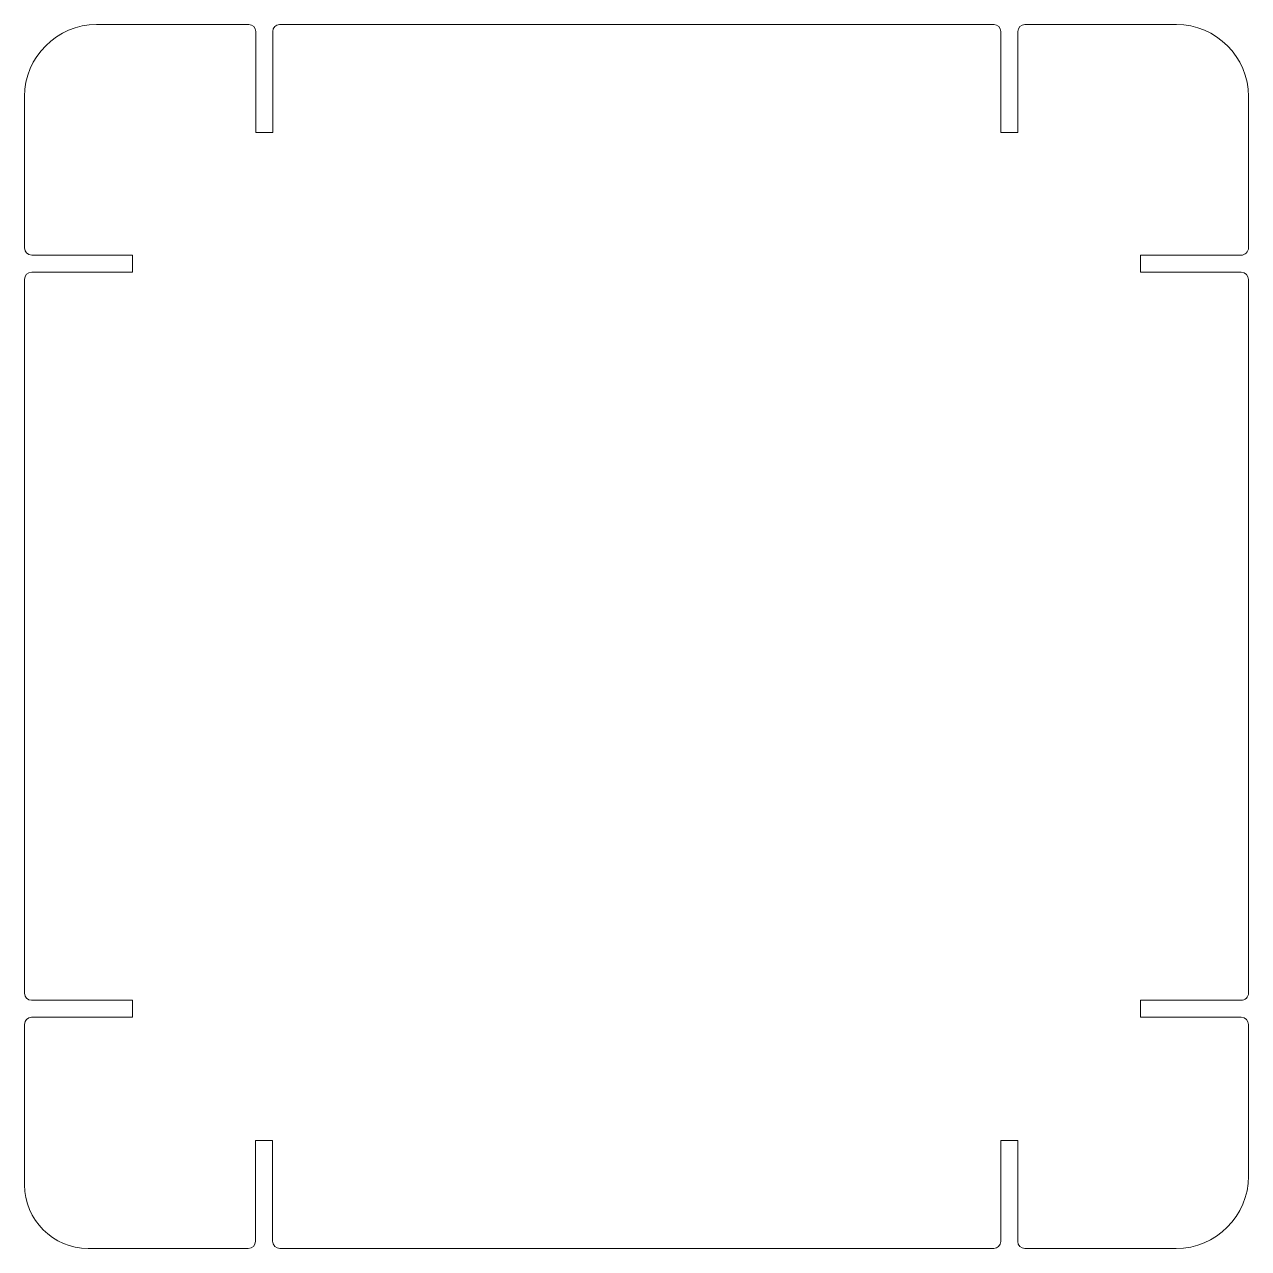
# Model space of a CAD drawing. Header units: inches. Extents: x -2.7 to 14.3, y -12.6 to 4.4.
import ezdxf

# ---------------------------------------------------------------- set-up
doc = ezdxf.new("R2010")
doc.units = ezdxf.units.IN
doc.header["$MEASUREMENT"] = 0
doc.layers.add('Layer 1', color=7, linetype='Continuous')

msp = doc.modelspace()

# ---------------------------------------------------------------- linework, layer by layer
at = {"layer": 'Layer 1', "color": 240, "lineweight": 5, "true_color": 0xed1c24}
msp.add_open_spline([(12.839, 1.158), (13.124, 1.158), (13.963, 1.158), (14.234, 1.158), (14.292, 1.158), (14.339, 1.205), (14.339, 1.263), (14.339, 1.263), (14.339, 3.361), (14.339, 3.361), (14.339, 3.912), (13.888, 4.363), (13.337, 4.363), (13.337, 4.363), (11.232, 4.363), (11.232, 4.363), (11.179, 4.363), (11.136, 4.32), (11.136, 4.267), (11.136, 4.267), (11.136, 2.863), (11.136, 2.863), (11.136, 2.863), (10.899, 2.863), (10.899, 2.863), (10.899, 2.863), (10.899, 4.267), (10.899, 4.267), (10.899, 4.32), (10.856, 4.363), (10.804, 4.363), (10.804, 4.363), (0.882, 4.363), (0.882, 4.363), (0.829, 4.363), (0.786, 4.32), (0.786, 4.267), (0.786, 4.267), (0.786, 2.863), (0.786, 2.863), (0.786, 2.863), (0.55, 2.863), (0.55, 2.863), (0.55, 2.863), (0.55, 4.267), (0.55, 4.267), (0.55, 4.32), (0.507, 4.363), (0.454, 4.363), (0.454, 4.363), (-1.659, 4.363), (-1.659, 4.363), (-2.21, 4.363), (-2.661, 3.912), (-2.661, 3.361), (-2.661, 3.361), (-2.661, 1.261), (-2.661, 1.261), (-2.661, 1.205), (-2.616, 1.16), (-2.56, 1.16), (-2.56, 1.16), (-1.161, 1.16), (-1.161, 1.16), (-1.161, 1.16), (-1.161, 0.924), (-1.161, 0.924), (-1.161, 0.924), (-2.56, 0.924), (-2.56, 0.924), (-2.616, 0.924), (-2.661, 0.878), (-2.661, 0.823), (-2.661, 0.823), (-2.661, -9.092), (-2.661, -9.092), (-2.661, -9.146), (-2.617, -9.19), (-2.563, -9.19), (-2.563, -9.19), (-1.161, -9.19), (-1.161, -9.19), (-1.161, -9.19), (-1.161, -9.426), (-1.161, -9.426), (-1.161, -9.426), (-2.563, -9.426), (-2.563, -9.426), (-2.617, -9.426), (-2.661, -9.47), (-2.661, -9.524), (-2.661, -9.524), (-2.661, -11.753), (-2.661, -11.753), (-2.661, -12.239), (-2.264, -12.637), (-1.778, -12.637), (-1.778, -12.637), (0.447, -12.637), (0.447, -12.637), (0.503, -12.637), (0.548, -12.592), (0.548, -12.537), (0.548, -12.537), (0.548, -11.137), (0.548, -11.137), (0.548, -11.137), (0.784, -11.137), (0.784, -11.137), (0.784, -11.137), (0.784, -12.534), (0.784, -12.534), (0.784, -12.591), (0.83, -12.637), (0.886, -12.637), (0.886, -12.637), (10.8, -12.637), (10.8, -12.637), (10.853, -12.637), (10.897, -12.593), (10.897, -12.539), (10.897, -12.539), (10.897, -11.137), (10.897, -11.137), (10.897, -11.137), (11.133, -11.137), (11.133, -11.137), (11.133, -11.137), (11.133, -12.539), (11.133, -12.539), (11.133, -12.593), (11.177, -12.637), (11.231, -12.637), (11.231, -12.637), (13.335, -12.637), (13.335, -12.637), (13.887, -12.637), (14.339, -12.185), (14.339, -11.633), (14.339, -11.633), (14.339, -9.958), (14.339, -9.526), (14.339, -9.471), (14.294, -9.426), (14.238, -9.426), (14.238, -9.426), (12.839, -9.426), (12.839, -9.426), (12.839, -9.426), (12.839, -9.19), (12.839, -9.19), (12.839, -9.19), (14.235, -9.19), (14.235, -9.19), (14.292, -9.19), (14.339, -9.143), (14.339, -9.086), (14.339, -9.086), (14.339, 0.819), (14.339, 0.819), (14.339, 0.875), (14.293, 0.921), (14.236, 0.921), (14.236, 0.921), (12.839, 0.921), (12.839, 0.921), (12.839, 0.921), (12.839, 1.158), (12.839, 1.158)], degree=3, knots=[0, 0, 0, 0, 1, 1, 1, 2, 2, 2, 3, 3, 3, 4, 4, 4, 5, 5, 5, 6, 6, 6, 7, 7, 7, 8, 8, 8, 9, 9, 9, 10, 10, 10, 11, 11, 11, 12, 12, 12, 13, 13, 13, 14, 14, 14, 15, 15, 15, 16, 16, 16, 17, 17, 17, 18, 18, 18, 19, 19, 19, 20, 20, 20, 21, 21, 21, 22, 22, 22, 23, 23, 23, 24, 24, 24, 25, 25, 25, 26, 26, 26, 27, 27, 27, 28, 28, 28, 29, 29, 29, 30, 30, 30, 31, 31, 31, 32, 32, 32, 33, 33, 33, 34, 34, 34, 35, 35, 35, 36, 36, 36, 37, 37, 37, 38, 38, 38, 39, 39, 39, 40, 40, 40, 41, 41, 41, 42, 42, 42, 43, 43, 43, 44, 44, 44, 45, 45, 45, 46, 46, 46, 47, 47, 47, 48, 48, 48, 49, 49, 49, 50, 50, 50, 51, 51, 51, 52, 52, 52, 53, 53, 53, 54, 54, 54, 55, 55, 55, 56, 56, 56, 56], dxfattribs=at)

doc.saveas('drawing.dxf')
